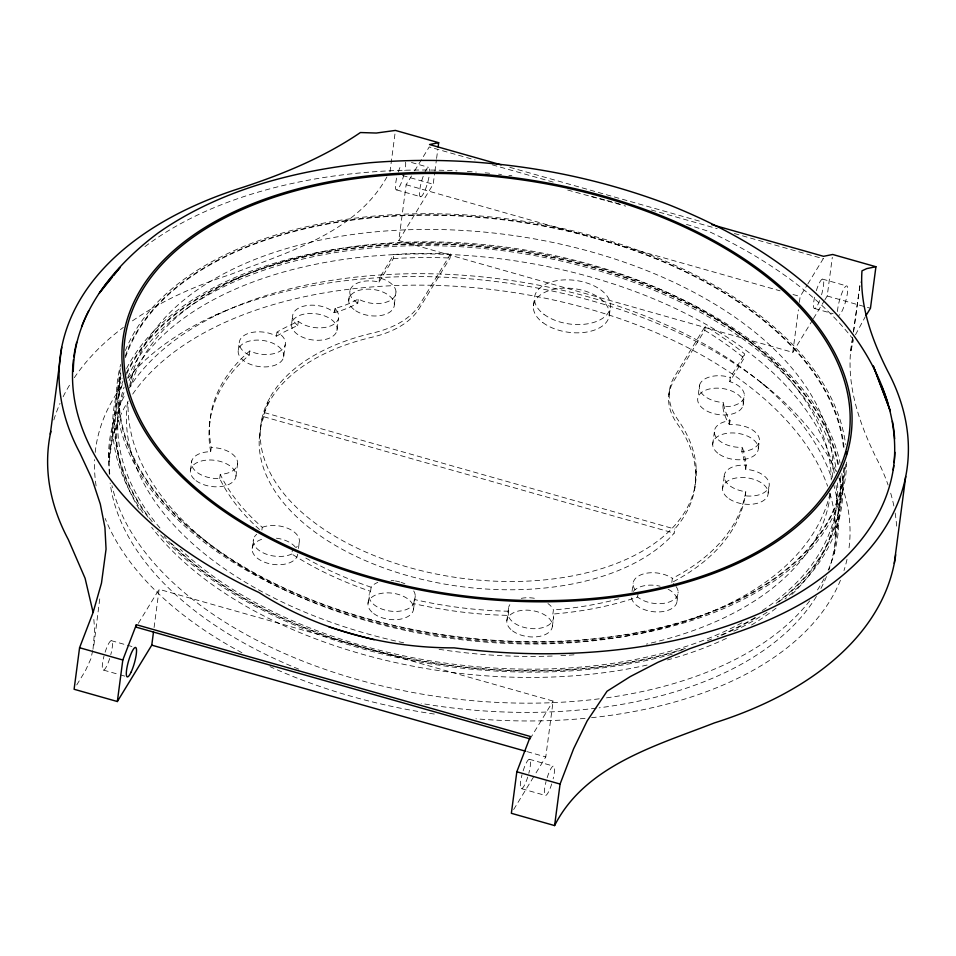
<?xml version="1.0" encoding="UTF-8"?>
<svg xmlns="http://www.w3.org/2000/svg" width="956" height="956" viewBox="0 0 956 956"><rect width="100%" height="100%" fill="white"/><g stroke="black" fill="none" stroke-linecap="round" stroke-linejoin="round"><path stroke-width="0.72" stroke-dasharray="4.78 3.58" d="M93.007 649.196L94.668 630.028L93.64 616.692M694.689 489.03L696.207 468.524M259.219 439.198L261.382 421.261L269.664 398.078M677.039 601.372L678.163 592.003M348.725 300.853L349.992 290.66M93.903 645.109L100.069 596.377M291.723 323.068L292.632 315.886M552.401 626.395L553.536 617.385M336.93 330.656A22.944 13.193 7.5 0 0 305.717 313.819A22.944 13.193 7.5 0 0 300.327 336.118A22.944 13.193 7.5 0 0 336.93 330.656L338.484 318.515M283.633 357.03A22.944 13.193 7.5 0 0 251.918 340.539A22.944 13.193 7.5 0 0 247.353 362.969A22.944 13.193 7.5 0 0 283.633 357.03L285.223 344.805M413.566 609.103L415.239 596.233M108.554 457.613L112.641 426.591M113.202 423.054L120.731 365.132M109.211 461.473L114.66 420.102M118.472 391.147L120.803 373.414M116.74 428.706L117.827 420.425M132.275 374.501L130.649 386.905A354.437 203.807 7.5 0 1 506.106 247.15A354.437 203.807 7.5 0 1 831.23 479.936M154.083 627.518L159.114 589.314L553.13 701.083L545.78 756.937L535.073 774.468M209.364 425.528L209.914 421.393M259.518 529.516A270.297 155.422 7.5 0 1 219.701 478.49A22.944 13.193 7.5 0 1 191.881 465.787A22.944 13.193 7.5 0 1 210.714 451.71L211.252 447.575A270.297 155.422 7.5 0 1 249.779 350.96A22.944 13.193 7.5 0 0 280.909 350.625A22.944 13.193 7.5 0 0 276.977 332.055A270.297 155.422 7.5 0 1 298.368 321.371A22.944 13.193 7.5 0 0 327.31 326.964A22.944 13.193 7.5 0 0 337.384 311.764L335.532 308.31A101.993 58.651 7.5 0 0 358.333 298.941A22.944 13.193 7.5 0 0 393.251 298.224A22.944 13.193 7.5 0 0 379.532 277.969L393.896 254.451A341.686 196.47 7.5 0 1 450.611 253.89L450.073 258.024L419.242 308.513A101.993 58.651 7.5 0 1 372.219 337.169A219.294 126.096 7.5 0 0 264.346 412.61L263.808 416.756A219.294 126.096 7.5 0 0 407.531 575.608A219.294 126.096 7.5 0 0 674.159 533.173L674.709 529.027A219.294 126.096 7.5 0 0 677.218 423.699A101.993 58.651 7.5 0 1 673.908 380.763L704.739 330.274L705.277 326.139A341.686 196.47 7.5 0 1 744.664 353.959L744.115 358.106L729.763 381.623A22.944 13.193 7.5 0 1 744.103 397.314A22.944 13.193 7.5 0 1 722.879 406.647A101.993 58.651 7.5 0 0 729.189 424.285L735.08 424.703A22.944 13.193 7.5 0 1 759.16 438.099A22.944 13.193 7.5 0 1 741.784 451.459A270.297 155.422 7.5 0 1 745.74 469.336A22.944 13.193 7.5 0 1 769.269 484.8A22.944 13.193 7.5 0 1 745.238 495.805A270.297 155.422 7.5 0 1 671.817 582.527A22.944 13.193 7.5 0 1 675.199 585.454M219.701 478.49L220.25 474.355A22.944 13.193 7.5 0 0 237.172 460.338A22.944 13.193 7.5 0 0 211.252 447.575M210.714 451.71A270.297 155.422 7.5 0 1 249.229 355.094L249.779 350.96M235.941 476.243L237.578 463.732M249.229 355.094A22.944 13.193 7.5 0 1 243.744 335.711A22.944 13.193 7.5 0 1 276.439 336.189L276.977 332.055M261.884 530.078L262.255 527.318A270.297 155.422 7.5 0 1 220.25 474.355M276.439 336.189A270.297 155.422 7.5 0 1 297.83 325.506L298.368 321.371M676.059 586.506A22.944 13.193 7.5 0 1 667.408 602.591A22.944 13.193 7.5 0 1 637.604 597.046A270.297 155.422 7.5 0 1 552.879 614.063A22.944 13.193 7.5 0 1 535.217 628.69A22.944 13.193 7.5 0 1 508.174 615.377A270.297 155.422 7.5 0 1 413.793 603.618A22.944 13.193 7.5 0 1 384.587 609.94A22.944 13.193 7.5 0 1 370.581 591.358A270.297 155.422 7.5 0 1 291.843 554.002L292.393 549.867M298.463 548.505L299.395 541.455M297.83 325.506A22.944 13.193 7.5 0 1 301.63 306.804A22.944 13.193 7.5 0 1 334.17 312.672L334.708 312.528A102.029 58.675 7.5 0 0 357.795 303.076L358.333 298.941M389.964 171.949L395.425 130.422M357.795 303.076A22.944 13.193 7.5 0 1 352.549 286.226A22.944 13.193 7.5 0 1 378.994 282.104L379.532 277.969M378.994 282.104L393.346 258.586L393.896 254.451M812.684 319.806L792.799 352.37L398.783 240.589L406.133 184.747L411.522 175.928M370.581 591.358L371.131 587.223A22.944 13.193 7.5 0 1 377.835 582.383M398.783 240.589L433.199 184.221L434.717 172.761M434.896 171.339L436.414 159.879M436.593 158.445L437.729 149.853M413.793 603.618L414.33 599.484A22.944 13.193 7.5 0 0 413.47 590.581M533.436 305.753L534.535 297.483M506.847 620.719L508.556 607.849M508.174 615.377L508.712 611.231A22.944 13.193 7.5 0 1 509.847 604.682M552.879 614.063L553.416 609.928A22.944 13.193 7.5 0 0 547.943 603.559M609.354 315.205L610.442 306.936M632.047 591.477L633.159 583.017M637.604 597.046L638.142 592.911M668.913 394.553L669.451 390.418M671.817 582.527L672.367 578.38A270.297 155.422 7.5 0 0 745.788 491.671A22.944 13.193 7.5 0 1 724.182 476.375L722.557 488.791M722.879 406.647L723.417 402.512A22.944 13.193 7.5 0 1 699.565 385.125L697.904 397.624M729.763 381.623L730.3 377.477L744.664 353.959M729.189 424.285L729.739 420.15A101.993 58.651 7.5 0 1 723.417 402.512M741.784 451.459L742.334 447.324A22.944 13.193 7.5 0 1 715.16 435.578A22.944 13.193 7.5 0 1 730.073 420.7L729.739 420.15M745.74 469.336L746.289 465.19A270.297 155.422 7.5 0 0 742.334 447.324M745.238 495.805L745.788 491.671M792.799 352.37L798.403 309.756M799.371 302.407L800.148 296.527L807.067 285.187M807.844 283.932L823.236 258.729L823.546 256.327M824.92 299.754L827.215 296.002L832.306 257.331M836.536 502.641L837.623 494.36M835.353 536.053L840.79 494.694M834.086 553.787L838.161 522.765M841.973 493.81L845.869 464.258M838.723 519.228L842.81 488.205M394.35 304.283L395.987 291.974M712.686 444.492L714.323 432.172M768.182 493.081L769.066 486.425M238.295 349.992L239.239 342.989M368.012 603.439L369.219 594.429M743.039 405.499A22.944 13.193 7.5 0 0 712.101 388.483A22.944 13.193 7.5 0 0 706.269 410.698A22.944 13.193 7.5 0 0 743.039 405.499L744.365 395.7M252.181 548.481L253.471 539.124M852.68 337.85C843.981 379.233 858.118 421.07 876.222 457.912A427.117 245.596 7.5 0 1 888.1 485.039M853.493 332.019L860.364 282.486M852.68 337.755L850.661 352.417L853.361 340.157M853.493 331.887L860.364 281.996M190.399 470.567L191.786 460.864M758.323 448.221L759.291 441.397M729.416 424.655L730.073 420.7M334.17 312.672L334.982 308.465M334.708 312.528L335.532 308.31M92.696 650.558L90.904 658.744L85.443 670.694L76.372 685.548M855.477 334.803L865.168 316.938M386.941 176.908C355.513 233.694 286.262 252.384 230.145 274.635A427.117 245.596 7.5 0 0 130.661 322.1M138.345 623.336L159.114 589.314M414.605 170.885L429.22 146.949L475.072 159.951M450.611 253.89L419.792 304.378A101.993 58.651 7.5 0 1 372.768 333.035A219.294 126.096 7.5 0 0 284.386 494.3A219.294 126.096 7.5 0 0 572.19 575.942A219.294 126.096 7.5 0 0 677.768 419.565A101.993 58.651 7.5 0 1 674.458 376.616L705.277 326.139M530.054 738.892L553.13 701.083M513.659 809.553L534.308 775.722M813.448 318.551L824.156 301.009M694.092 618.448L701.334 615.401M234.28 279.797L242.179 276.499M214.885 315.384L224.887 311.202M567.685 190.029L625.702 206.114M509.775 167.312L701.764 221.768M492.256 164.826L555.305 182.716M651.299 209.95L717.203 228.651M734.399 233.527L823.236 258.729M411.486 162.484L428.443 167.3M822.459 279.08L846.478 285.892M402.512 175.51L433.199 184.221M827.215 296.002L870.462 308.274M406.133 184.747L780.084 290.839M792.99 294.496L800.148 296.527M396.728 189.933L420.76 196.757A15.296 3.095 -74.2 0 0 429.459 174.064M814.763 308.537L833.142 313.747M264.346 412.61L674.709 529.027M263.808 416.756L674.159 533.173M527.15 751.655L545.78 756.937M111.243 640.651L132.442 646.662M529.277 759.243L553.297 766.067M103.547 670.108L119.094 674.518M120.504 674.912L124.746 676.119M521.582 788.7L545.613 795.512M686.468 224.349L708.468 231.28A413.59 237.817 7.5 0 1 853.553 339.727M760.498 382.197L769.102 388.853M202.791 538.849L209.495 544.036M729.679 327.143L735.809 331.911M618.795 598.815A270.297 155.422 7.5 0 1 553.416 609.928M508.712 611.231A270.297 155.422 7.5 0 1 414.33 599.484M371.131 587.223A270.297 155.422 7.5 0 1 303.506 556.703M635.107 589.78A22.944 13.193 7.5 0 1 643.113 574.018A22.944 13.193 7.5 0 1 672.367 578.38M724.182 476.375A22.944 13.193 7.5 0 1 746.289 465.19M699.565 385.125A22.944 13.193 7.5 0 1 730.3 377.477M837.599 482.983A362.085 208.205 7.5 0 1 761.765 610.956M741.82 622.858A362.085 208.205 7.5 0 1 180.23 549.258M159.963 527.975A362.085 208.205 7.5 0 1 124.125 387.049M127.746 377.62A362.085 208.205 7.5 0 1 505.389 251.034A362.085 208.205 7.5 0 1 836.512 471.487M291.843 554.002A22.944 13.193 7.5 0 1 261.645 552.066A22.944 13.193 7.5 0 1 256.722 534.285M393.346 258.586A341.686 196.47 7.5 0 1 450.073 258.024M704.739 330.274A341.686 196.47 7.5 0 1 744.115 358.106M262.255 527.318A22.944 13.193 7.5 0 1 291.664 530.257A22.944 13.193 7.5 0 1 296.025 547.561M391.124 580.495A22.944 13.193 7.5 0 1 394.027 580.758M395.473 580.973A22.944 13.193 7.5 0 1 399.716 581.929M401.066 582.335A22.944 13.193 7.5 0 1 404.926 583.853M521.271 598.337A22.944 13.193 7.5 0 1 536.854 598.767M668.113 589.207A22.944 13.193 7.5 0 1 664.623 611.266A22.944 13.193 7.5 0 1 631.45 596.855M633.35 591.394A22.944 13.193 7.5 0 1 660.13 586.231M297.734 554.145A22.944 13.193 7.5 0 1 262.326 561.256A22.944 13.193 7.5 0 1 264.824 538.527M276.404 538.192A22.944 13.193 7.5 0 1 295.404 547.202M836.106 485.517A362.085 208.205 7.5 0 1 790.743 595.528M776.093 608.147A362.085 208.205 7.5 0 1 749.695 626.061M726.476 638.333A362.085 208.205 7.5 0 1 667.396 659.975M647.116 665.041A362.085 208.205 7.5 0 1 151.681 527.33M139.325 509.297A362.085 208.205 7.5 0 1 124.495 391.267M129.084 380.584A362.085 208.205 7.5 0 1 504.314 259.315A362.085 208.205 7.5 0 1 834.48 474.021M844.53 467.161A365.276 210.033 7.5 0 1 454.853 636.78A365.276 210.033 7.5 0 1 120.719 372.721M125.296 356.11A365.276 210.033 7.5 0 1 506.979 219.94A365.276 210.033 7.5 0 1 844.16 448.46M840.205 475.969A365.276 210.033 7.5 0 1 778.375 602.256M755.706 617.707A365.276 210.033 7.5 0 1 717.765 636.959M682.966 649.662A365.276 210.033 7.5 0 1 164.038 536.364M148.192 517.339A365.276 210.033 7.5 0 1 123.001 380.978M126.479 372.9A365.276 210.033 7.5 0 1 504.41 249.062A365.276 210.033 7.5 0 1 838.723 465.811M829.88 493.177A365.276 210.033 7.5 0 1 828.995 569.728M826.474 576.54A365.276 210.033 7.5 0 1 820.176 589.9M816.436 596.401A365.276 210.033 7.5 0 1 599.149 707.822M596.162 708.193A365.276 210.033 7.5 0 1 421.202 703.437M298.702 669.116A365.276 210.033 7.5 0 1 110.143 483.091M109.319 474.403A365.276 210.033 7.5 0 1 128.128 401.126M132.693 394.099A365.276 210.033 7.5 0 1 500.263 290.6A365.276 210.033 7.5 0 1 827.621 486.234M847.016 559.38A379.938 218.47 7.5 0 1 843.969 570.577M840.455 580.232A379.938 218.47 7.5 0 1 590.999 717.753M585.048 718.35A379.938 218.47 7.5 0 1 475.873 718.793M434.311 714.048A379.938 218.47 7.5 0 1 270.046 666.631M241.916 652.721A379.938 218.47 7.5 0 1 105.184 518.451M96.102 485.887A379.938 218.47 7.5 0 1 94.656 459.645M95.206 452.427A379.938 218.47 7.5 0 1 123.24 384.145M127.829 378.361A379.938 218.47 7.5 0 1 501.386 282.247A379.938 218.47 7.5 0 1 836.476 472.3M838.83 477.725A379.938 218.47 7.5 0 1 848.617 550.847M833.417 483.832A367.188 211.133 7.5 0 1 828.051 570.457M824.12 578.607A367.188 211.133 7.5 0 1 815.731 592.577M809.708 600.846A367.188 211.133 7.5 0 1 605.017 698.059M599.221 698.824A367.188 211.133 7.5 0 1 111.948 485.636M109.761 473.794A367.188 211.133 7.5 0 1 125.356 394.231M128.427 389.068A367.188 211.133 7.5 0 1 498.303 278.722A367.188 211.133 7.5 0 1 831.72 478.382M841.806 473.507A367.188 211.133 7.5 0 1 785.043 598.97M767.071 612.246A367.188 211.133 7.5 0 1 731.938 632.083M672.271 654.131A367.188 211.133 7.5 0 1 157.609 531.452M142.946 512.775A367.188 211.133 7.5 0 1 122.141 378.11M126.551 368.562A367.188 211.133 7.5 0 1 505.855 248.142A367.188 211.133 7.5 0 1 840.073 463.146M53.823 419.995A427.117 245.596 7.5 0 1 60.025 403.36M63.132 396.752A427.117 245.596 7.5 0 1 70.254 383.965M74.305 377.704A427.117 245.596 7.5 0 1 123.384 327.37M890.705 493.2A427.117 245.596 7.5 0 1 894.147 507.373M895.151 513.061A427.117 245.596 7.5 0 1 896.764 528.596M839.798 478.179A364.642 209.675 7.5 0 1 775.483 603.798M754.917 617.612A364.642 209.675 7.5 0 1 717.12 636.744M711.623 639.014A364.642 209.675 7.5 0 1 707.44 640.675M685.44 648.431A364.642 209.675 7.5 0 1 171.518 543.474M152.231 521.749A364.642 209.675 7.5 0 1 123.109 382.448M126.479 374.358A364.642 209.675 7.5 0 1 503.908 249.361A364.642 209.675 7.5 0 1 838.257 466.695M830.358 494.348A354.437 203.807 7.5 0 1 646.411 644.129M574.018 654.824A354.437 203.807 7.5 0 1 558.053 655.792M552.198 656.043A354.437 203.807 7.5 0 1 436.94 648.981M403.731 642.814A354.437 203.807 7.5 0 1 127.889 399.608M830.023 493.296A354.437 203.807 7.5 0 1 455.677 639.014A354.437 203.807 7.5 0 1 128.068 403.026M129.753 385.77A354.437 203.807 7.5 0 1 506.513 234.579A354.437 203.807 7.5 0 1 832.437 477.642M843.849 467.89A364.642 209.675 7.5 0 1 455.749 636.517A364.642 209.675 7.5 0 1 121.018 374.573M125.451 357.58A364.642 209.675 7.5 0 1 507.636 220.394A364.642 209.675 7.5 0 1 843.73 450.658M846.622 462.166A367.188 211.133 7.5 0 1 452.164 637.533A367.188 211.133 7.5 0 1 120.707 364.475M125.391 350.529A367.188 211.133 7.5 0 1 508.413 219.02A367.188 211.133 7.5 0 1 845.618 444.552M837.516 311.525A15.296 3.095 -74.2 0 1 844.268 288.21A15.296 3.095 -74.2 0 1 846.908 296.145A15.296 3.095 -74.2 0 1 838.794 315.349M816.328 290.66A15.296 3.095 -74.2 0 1 823.2 279.403A15.296 3.095 -74.2 0 1 820.893 296.958M819.627 300.578A15.296 3.095 -74.2 0 1 814.022 308.214A15.296 3.095 -74.2 0 1 815.217 294.496M547.179 777.646A15.296 3.095 -74.2 0 1 553.584 766.055A15.296 3.095 -74.2 0 1 553.165 778.829M551.731 783.932A15.296 3.095 -74.2 0 1 545.207 795.476A15.296 3.095 -74.2 0 1 546.067 781.47M523.147 770.823A15.296 3.095 -74.2 0 1 529.684 759.279A15.296 3.095 -74.2 0 1 528.823 773.285M527.712 777.12A15.296 3.095 -74.2 0 1 521.175 788.664A15.296 3.095 -74.2 0 1 522.036 774.659M405.595 162.114A15.296 3.095 -74.2 0 1 404.842 170.742M403.97 174.53A15.296 3.095 -74.2 0 1 396.883 189.897A15.296 3.095 -74.2 0 1 396.86 177.171M398.294 172.068A15.296 3.095 -74.2 0 1 400.899 165.28M424.918 172.104A15.296 3.095 -74.2 0 1 429.722 171.124M420.76 196.757A15.296 3.095 -74.2 0 1 423.58 175.259M105.112 652.231A15.296 3.095 -74.2 0 1 111.649 640.687A15.296 3.095 -74.2 0 1 110.788 654.693M109.677 658.529A15.296 3.095 -74.2 0 1 103.14 670.072A15.296 3.095 -74.2 0 1 104.001 656.067M144.93 246.636A413.59 237.817 7.5 0 1 457.004 170.873M467.365 171.471A413.59 237.817 7.5 0 1 476.279 172.092M485.182 172.833A413.59 237.817 7.5 0 1 489.639 173.251M498.542 174.159A413.59 237.817 7.5 0 1 501.506 174.494M508.903 175.366A413.59 237.817 7.5 0 1 511.854 175.737M591.633 196.494A414.366 238.259 7.5 0 1 605.542 200.079M606.929 200.449A414.366 238.259 7.5 0 1 622.045 204.739M543.94 314.321A38.252 21.988 7.5 0 0 608.518 312.433A38.252 21.988 7.5 0 0 564.984 279.857A38.252 21.988 7.5 0 0 543.94 314.321M719.533 454.435A22.944 13.193 7.5 0 0 757.606 451.591A22.944 13.193 7.5 0 0 729.368 433.032A22.944 13.193 7.5 0 0 719.533 454.435M729.058 498.781A22.944 13.193 7.5 0 0 767.345 496.439A22.944 13.193 7.5 0 0 739.705 477.582A22.944 13.193 7.5 0 0 729.058 498.781M355.752 310.772A22.944 13.193 7.5 0 0 393.705 307.665A22.944 13.193 7.5 0 0 365.156 289.262A22.944 13.193 7.5 0 0 355.752 310.772M542.853 322.602A38.252 21.988 7.5 0 0 607.43 320.702A38.252 21.988 7.5 0 0 563.897 288.138A38.252 21.988 7.5 0 0 542.853 322.602M512.5 630.829A22.944 13.193 7.5 0 0 551.242 629.693A22.944 13.193 7.5 0 0 525.131 610.155A22.944 13.193 7.5 0 0 512.5 630.829M373.665 613.549A22.944 13.193 7.5 0 0 412.418 612.402A22.944 13.193 7.5 0 0 386.296 592.863A22.944 13.193 7.5 0 0 373.665 613.549M196.04 480.677A22.944 13.193 7.5 0 0 234.794 479.542A22.944 13.193 7.5 0 0 208.671 460.003A22.944 13.193 7.5 0 0 196.04 480.677"/><path stroke-width="1.43" d="M73.289 371.466C73.732 313.867 114.421 265.421 158.397 232.774L164.097 228.866C224.074 189.037 295.225 170.754 366.112 163.153L369.112 162.807C470.495 154.31 573.516 168.543 668.65 204.68L671.638 205.863C736.849 232.416 799.491 269.281 844.925 324.072C877.644 364.463 901.006 416.912 893.179 469.886M50.286 434.144L61.722 347.267M438.111 146.985L438.673 142.695L395.425 130.422L376.294 133.039L360.412 132.537C324.096 157.274 283.167 174.147 241.581 187.758A427.117 245.596 7.5 0 0 79.778 452.738L92.051 479.123L100.308 504.087L104.933 527.521L106.056 549.126L101.479 583.124L93.114 612.438L79.575 647.726L74.102 689.264L117.349 701.525L151.765 645.157L153.51 631.928M117.349 701.525L122.81 659.999L136.35 624.71L530.365 736.49L516.826 771.779L511.364 813.305L554.6 825.578C585.048 765.517 656.461 745.501 714.419 722.903A427.117 245.596 7.5 0 0 895.7 554.791M136.35 624.71L136.039 627.112L530.054 738.892M554.6 825.578L560.073 784.051L573.612 748.763L587.163 720.908L607.024 691.248L630.303 676.561L657.955 662.281L689.742 648.682L725.855 636.027A427.117 245.596 7.5 0 0 887.658 371.048C872.111 340.157 859.504 305.884 861.977 270.823L866.793 268.588L875.923 266.736L870.462 308.274L865.921 315.695M894.278 563.383L905.714 476.518M99.364 293.193L111.983 277.503M113.788 275.256L120.098 267.405L105.375 285.019M438.673 142.695L429.531 144.547L501.171 164.862M73.445 359.731A413.59 237.817 7.5 0 0 258.968 592.505C316.83 629.586 385.567 648.084 454.112 647.857A413.59 237.817 7.5 0 0 893.812 465.524M875.923 266.736L832.688 254.475L823.546 256.327L711.79 224.624M151.765 645.157L525.716 751.249M79.575 647.726L122.81 659.999M516.826 771.779L560.073 784.051M93.079 612.318L85.096 578.296L68.342 539.614A427.117 245.596 7.5 0 1 50.871 431.299M846.335 451.925A367.188 211.133 7.5 0 1 846.502 454.865M374.166 639.707A414.366 238.259 7.5 0 1 328.864 626.849M73.815 356.803A413.59 237.817 7.5 0 1 76.647 342.332M81.571 326.677A413.59 237.817 7.5 0 1 88.741 310.724M100.069 292.166A413.59 237.817 7.5 0 1 111.661 277.407M880.942 384.814A413.59 237.817 7.5 0 1 887.718 402.667M892.45 421.429A413.59 237.817 7.5 0 1 894.649 438.888M894.876 452.272A413.59 237.817 7.5 0 1 894.159 462.596M887.503 403.408L873.282 365.957L890.287 410.889L887.503 403.408M253.256 528.274A365.276 210.033 7.5 0 0 844.59 455.295A365.276 210.033 7.5 0 0 363.113 177.637A365.276 210.033 7.5 0 0 253.256 528.274M131.103 672.116A15.296 3.095 -74.2 0 0 136.015 647.786A15.296 3.095 -74.2 0 0 127.148 666.667A15.296 3.095 -74.2 0 0 131.103 672.116M256.459 531.536A367.188 211.133 7.5 0 0 847.422 452.439A367.188 211.133 7.5 0 0 357.078 177.242A367.188 211.133 7.5 0 0 256.459 531.536"/></g></svg>
